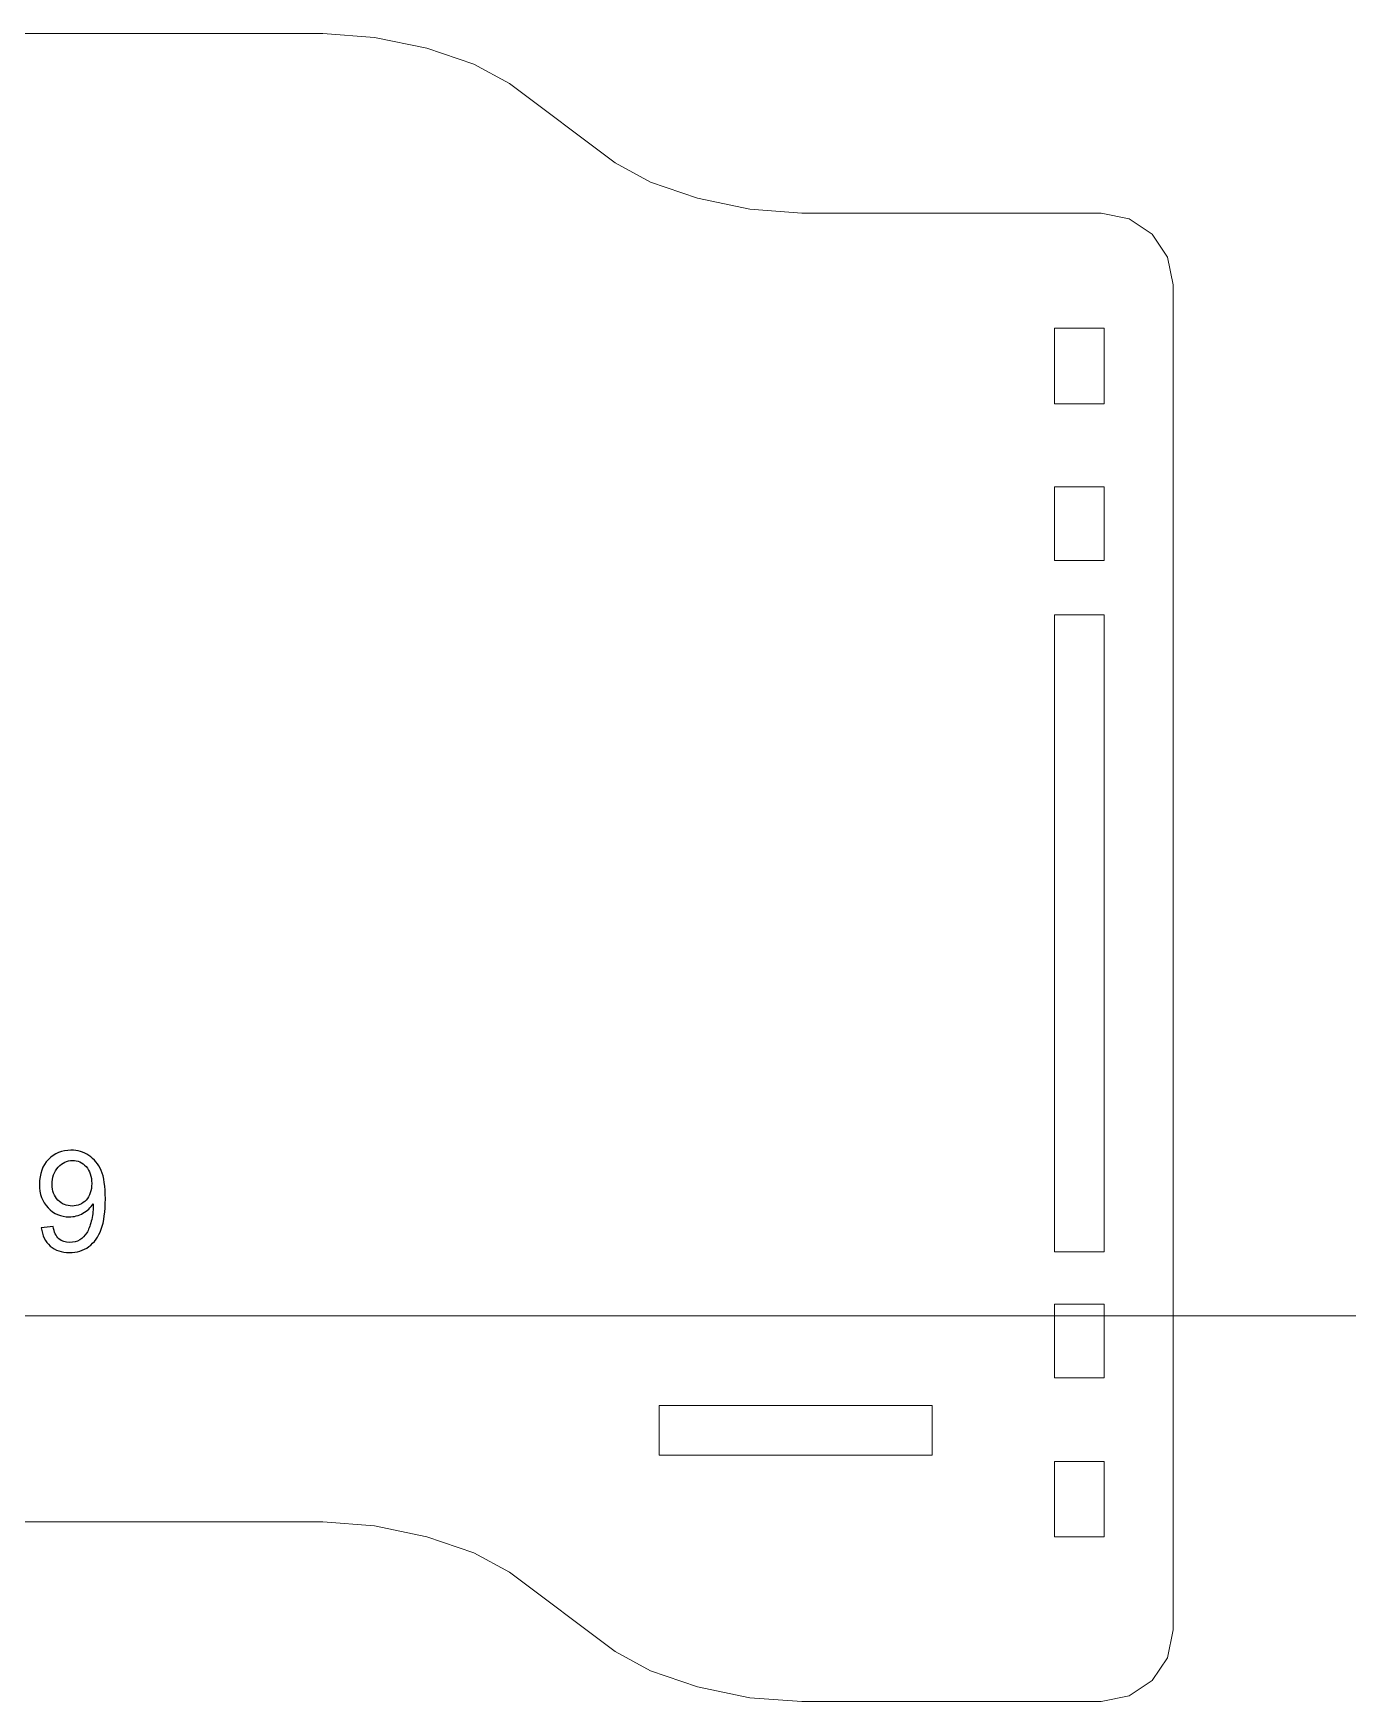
# Model space of a CAD drawing. Header units: centimetres. Extents: x -30.4 to 29.6, y -53.2 to 22.5.
# Drawn here: x -5.98 to 1.97, y -10.52 to -0.44 of the extents above; entities that cross this region are included whole.
import ezdxf
from ezdxf.lldxf.tags import DXFTag

# ---------------------------------------------------------------- set-up
doc = ezdxf.new("R2010")
doc.units = ezdxf.units.CM
doc.header["$MEASUREMENT"] = 0
doc.layers.add('table', color=7, linetype='Continuous')
tags = doc.linetypes.add('New Line2', pattern=[6.4, 0.1, -6.3]).pattern_tags.tags
tags[6:7] = [DXFTag(74, 4), DXFTag(75, 0), DXFTag(340, '0'), DXFTag(46, 1.0), DXFTag(50, 0.0), DXFTag(44, 0.0), DXFTag(45, 0.0)]
tags[4:5] = [DXFTag(74, 4), DXFTag(75, 0), DXFTag(340, '0'), DXFTag(46, 1.0), DXFTag(50, 0.0), DXFTag(44, 0.0), DXFTag(45, 0.0)]

msp = doc.modelspace()

# ---------------------------------------------------------------- linework, layer by layer
at = {"layer": 'table', "lineweight": 9}
for points in [[(-4.22683, -0.43931), (-4.22683, -0.43931), (-24.35734, -0.43931), (-24.35734, -0.43931)], [(-2.45935, -1.22194), (-2.45935, -1.22194), (-3.0976, -0.74335), (-3.0976, -0.74335)], [(0.48047, -1.52562), (0.48047, -1.52562), (-1.33013, -1.52562), (-1.33013, -1.52562)], [(0.91496, -10.08994), (0.91496, -10.08994), (0.91496, -1.96026), (0.91496, -1.96026)], [(0.19807, -2.67852), (0.19807, -2.67852), (0.19807, -2.22236), (0.19807, -2.22236)], [(0.49807, -2.22236), (0.49807, -2.22236), (0.19807, -2.22236), (0.19807, -2.22236)], [(0.49807, -2.67852), (0.49807, -2.67852), (0.49807, -2.22236), (0.49807, -2.22236)], [(0.19807, -2.67852), (0.19807, -2.67852), (0.49807, -2.67852), (0.49807, -2.67852)], [(0.19807, -3.62559), (0.19807, -3.62559), (0.19807, -3.18029), (0.19807, -3.18029)], [(0.19807, -3.18029), (0.19807, -3.18029), (0.49807, -3.18029), (0.49807, -3.18029)], [(0.49807, -3.62559), (0.49807, -3.62559), (0.49807, -3.18029), (0.49807, -3.18029)], [(0.49807, -3.62559), (0.49807, -3.62559), (0.19807, -3.62559), (0.19807, -3.62559)], [(0.19807, -7.80585), (0.19807, -7.80585), (0.19807, -3.95355), (0.19807, -3.95355)], [(0.19807, -3.95355), (0.19807, -3.95355), (0.49807, -3.95355), (0.49807, -3.95355)], [(0.49807, -7.80585), (0.49807, -7.80585), (0.49807, -3.95355), (0.49807, -3.95355)], [(0.49807, -7.80585), (0.49807, -7.80585), (0.19807, -7.80585), (0.19807, -7.80585)], [(0.19807, -8.12259), (0.19807, -8.12259), (0.19807, -8.56789), (0.19807, -8.56789)], [(0.19807, -8.12259), (0.19807, -8.12259), (0.49807, -8.12259), (0.49807, -8.12259)], [(0.49807, -8.12259), (0.49807, -8.12259), (0.49807, -8.56789), (0.49807, -8.56789)], [(0.49807, -8.56789), (0.49807, -8.56789), (0.19807, -8.56789), (0.19807, -8.56789)], [(-0.54198, -8.73503), (-0.54198, -8.73503), (-2.19301, -8.73503), (-2.19301, -8.73503)], [(-2.19301, -9.03503), (-2.19301, -9.03503), (-2.19301, -8.73503), (-2.19301, -8.73503)], [(-0.54198, -8.73503), (-0.54198, -8.73503), (-0.54198, -9.03503), (-0.54198, -9.03503)], [(-0.54198, -9.03503), (-0.54198, -9.03503), (-2.19301, -9.03503), (-2.19301, -9.03503)], [(0.19807, -9.52839), (0.19807, -9.52839), (0.19807, -9.07206), (0.19807, -9.07206)], [(0.19807, -9.07206), (0.19807, -9.07206), (0.49807, -9.07206), (0.49807, -9.07206)], [(0.49807, -9.52839), (0.49807, -9.52839), (0.49807, -9.07206), (0.49807, -9.07206)], [(-24.35734, -9.43808), (-24.35734, -9.43808), (-4.22683, -9.43808), (-4.22683, -9.43808)], [(0.19807, -9.52839), (0.19807, -9.52839), (0.49807, -9.52839), (0.49807, -9.52839)], [(-3.0976, -9.74194), (-3.0976, -9.74194), (-2.45935, -10.22053), (-2.45935, -10.22053)], [(-1.33013, -10.52439), (-1.33013, -10.52439), (0.48047, -10.52439), (0.48047, -10.52439)]]:
    msp.add_open_spline(points, degree=3, dxfattribs=at)
for points in [[(-3.0976, -0.74335), (-3.0976, -0.74335), (-3.31207, -0.62544), (-3.31207, -0.62544), (-3.31207, -0.62544), (-3.31207, -0.62544), (-3.59647, -0.52888), (-3.59647, -0.52888), (-3.59647, -0.52888), (-3.59647, -0.52888), (-3.91379, -0.4634), (-3.91379, -0.4634), (-3.91379, -0.4634), (-3.91379, -0.4634), (-4.22683, -0.43931), (-4.22683, -0.43931)], [(-1.33013, -1.52562), (-1.33013, -1.52562), (-1.64328, -1.50153), (-1.64328, -1.50153), (-1.64328, -1.50153), (-1.64328, -1.50153), (-1.96058, -1.43641), (-1.96058, -1.43641), (-1.96058, -1.43641), (-1.96058, -1.43641), (-2.245, -1.33985), (-2.245, -1.33985), (-2.245, -1.33985), (-2.245, -1.33985), (-2.45935, -1.22194), (-2.45935, -1.22194)], [(0.91496, -1.96026), (0.91496, -1.96026), (0.88064, -1.79159), (0.88064, -1.79159), (0.88064, -1.79159), (0.88064, -1.79159), (0.78733, -1.65345), (0.78733, -1.65345), (0.78733, -1.65345), (0.78733, -1.65345), (0.64912, -1.55983), (0.64912, -1.55983), (0.64912, -1.55983), (0.64912, -1.55983), (0.48047, -1.52562), (0.48047, -1.52562)], [(-4.22683, -9.43808), (-4.22683, -9.43808), (-3.91379, -9.46218), (-3.91379, -9.46218), (-3.91379, -9.46218), (-3.91379, -9.46218), (-3.59647, -9.52747), (-3.59647, -9.52747), (-3.59647, -9.52747), (-3.59647, -9.52747), (-3.31207, -9.62404), (-3.31207, -9.62404), (-3.31207, -9.62404), (-3.31207, -9.62404), (-3.0976, -9.74194), (-3.0976, -9.74194)], [(0.48047, -10.52439), (0.48047, -10.52439), (0.64912, -10.49018), (0.64912, -10.49018), (0.64912, -10.49018), (0.64912, -10.49018), (0.78733, -10.39674), (0.78733, -10.39674), (0.78733, -10.39674), (0.78733, -10.39674), (0.88064, -10.25861), (0.88064, -10.25861), (0.88064, -10.25861), (0.88064, -10.25861), (0.91496, -10.08994), (0.91496, -10.08994)], [(-2.45935, -10.22053), (-2.45935, -10.22053), (-2.245, -10.33862), (-2.245, -10.33862), (-2.245, -10.33862), (-2.245, -10.33862), (-1.96058, -10.43519), (-1.96058, -10.43519), (-1.96058, -10.43519), (-1.96058, -10.43519), (-1.64328, -10.50048), (-1.64328, -10.50048), (-1.64328, -10.50048), (-1.64328, -10.50048), (-1.33002, -10.52439), (-1.33002, -10.52439)]]:
    msp.add_open_spline(points, degree=3, knots=[0, 0, 0, 0, 0.2, 0.2, 0.2, 0.2, 0.4, 0.4, 0.4, 0.4, 0.6, 0.6, 0.6, 0.6, 1, 1, 1, 1], dxfattribs=at)
at = {"layer": 'table', "color": 250}
for points, knots in [([(-5.92799, -7.65932), (-5.92799, -7.65932), (-5.85644, -7.65269), (-5.85644, -7.65269), (-5.85644, -7.65269), (-5.85038, -7.68627), (-5.8388, -7.71068), (-5.82173, -7.72592), (-5.82173, -7.72592), (-5.80466, -7.74102), (-5.78278, -7.74864), (-5.75597, -7.74864), (-5.75597, -7.74864), (-5.73311, -7.74864), (-5.71308, -7.74342), (-5.69586, -7.73284), (-5.69586, -7.73284), (-5.67864, -7.72239), (-5.66453, -7.70842), (-5.65353, -7.69093), (-5.65353, -7.69093), (-5.64238, -7.67343), (-5.63321, -7.64972), (-5.62573, -7.62009), (-5.62573, -7.62009), (-5.61839, -7.59031), (-5.61458, -7.55998), (-5.61458, -7.52907), (-5.61458, -7.52907), (-5.61458, -7.52583), (-5.61472, -7.52075), (-5.615, -7.51426), (-5.615, -7.51426), (-5.62996, -7.53782), (-5.65028, -7.55715), (-5.67596, -7.57183), (-5.67596, -7.57183), (-5.70179, -7.58665), (-5.72973, -7.59398), (-5.75964, -7.59398), (-5.75964, -7.59398), (-5.80988, -7.59398), (-5.85235, -7.57578), (-5.88706, -7.53937), (-5.88706, -7.53937), (-5.92178, -7.50297), (-5.93913, -7.45513), (-5.93913, -7.39558), (-5.93913, -7.39558), (-5.93913, -7.33406), (-5.92107, -7.28467), (-5.88481, -7.24714), (-5.88481, -7.24714), (-5.84854, -7.2096), (-5.8031, -7.19083), (-5.74849, -7.19083), (-5.74849, -7.19083), (-5.70912, -7.19083), (-5.67314, -7.20156), (-5.6404, -7.22272), (-5.6404, -7.22272), (-5.60781, -7.24389), (-5.58297, -7.27423), (-5.56604, -7.31346), (-5.56604, -7.31346), (-5.54911, -7.35269), (-5.54064, -7.40955), (-5.54064, -7.48406), (-5.54064, -7.48406), (-5.54064, -7.56139), (-5.54896, -7.62305), (-5.56576, -7.66905), (-5.56576, -7.66905), (-5.58269, -7.71492), (-5.60767, -7.74977), (-5.64083, -7.77376), (-5.64083, -7.77376), (-5.67413, -7.79775), (-5.71293, -7.80974), (-5.75767, -7.80974), (-5.75767, -7.80974), (-5.80508, -7.80974), (-5.84374, -7.79662), (-5.8738, -7.77023), (-5.8738, -7.77023), (-5.90386, -7.74398), (-5.92192, -7.70701), (-5.92799, -7.65932)], [0, 0, 0, 0, 0.04347826, 0.04347826, 0.04347826, 0.04347826, 0.08695652, 0.08695652, 0.08695652, 0.08695652, 0.13043478, 0.13043478, 0.13043478, 0.13043478, 0.17391304, 0.17391304, 0.17391304, 0.17391304, 0.2173913, 0.2173913, 0.2173913, 0.2173913, 0.26086957, 0.26086957, 0.26086957, 0.26086957, 0.30434783, 0.30434783, 0.30434783, 0.30434783, 0.34782609, 0.34782609, 0.34782609, 0.34782609, 0.39130435, 0.39130435, 0.39130435, 0.39130435, 0.43478261, 0.43478261, 0.43478261, 0.43478261, 0.47826087, 0.47826087, 0.47826087, 0.47826087, 0.52173913, 0.52173913, 0.52173913, 0.52173913, 0.56521739, 0.56521739, 0.56521739, 0.56521739, 0.60869565, 0.60869565, 0.60869565, 0.60869565, 0.65217391, 0.65217391, 0.65217391, 0.65217391, 0.69565217, 0.69565217, 0.69565217, 0.69565217, 0.73913043, 0.73913043, 0.73913043, 0.73913043, 0.7826087, 0.7826087, 0.7826087, 0.7826087, 0.82608696, 0.82608696, 0.82608696, 0.82608696, 0.86956522, 0.86956522, 0.86956522, 0.86956522, 0.91304348, 0.91304348, 0.91304348, 0.91304348, 1, 1, 1, 1]), ([(-5.62333, -7.39177), (-5.62333, -7.34916), (-5.63462, -7.31515), (-5.65734, -7.29017), (-5.65734, -7.29017), (-5.6802, -7.26506), (-5.70743, -7.2525), (-5.73946, -7.2525), (-5.73946, -7.2525), (-5.77248, -7.2525), (-5.80127, -7.26604), (-5.82582, -7.293), (-5.82582, -7.293), (-5.85038, -7.32009), (-5.86265, -7.35508), (-5.86265, -7.39798), (-5.86265, -7.39798), (-5.86265, -7.43665), (-5.85094, -7.46797), (-5.82766, -7.4921), (-5.82766, -7.4921), (-5.80437, -7.51623), (-5.77573, -7.52823), (-5.74158, -7.52823), (-5.74158, -7.52823), (-5.70701, -7.52823), (-5.67879, -7.51623), (-5.65663, -7.4921), (-5.65663, -7.4921), (-5.63434, -7.46797), (-5.62333, -7.43453), (-5.62333, -7.39177)], [0, 0, 0, 0, 0.11111111, 0.11111111, 0.11111111, 0.11111111, 0.22222222, 0.22222222, 0.22222222, 0.22222222, 0.33333333, 0.33333333, 0.33333333, 0.33333333, 0.44444444, 0.44444444, 0.44444444, 0.44444444, 0.55555556, 0.55555556, 0.55555556, 0.55555556, 0.66666667, 0.66666667, 0.66666667, 0.66666667, 0.77777778, 0.77777778, 0.77777778, 0.77777778, 1, 1, 1, 1])]:
    msp.add_open_spline(points, degree=3, knots=knots, dxfattribs=at)
at = {"layer": 'table', "color": 2, "linetype": 'New Line2', "lineweight": 5}
msp.add_open_spline([(29.6278, -8.19247), (29.6278, -8.19247), (-30.37219, -8.19247), (-30.37219, -8.19247)], degree=3, dxfattribs=at)

doc.saveas('drawing.dxf')
